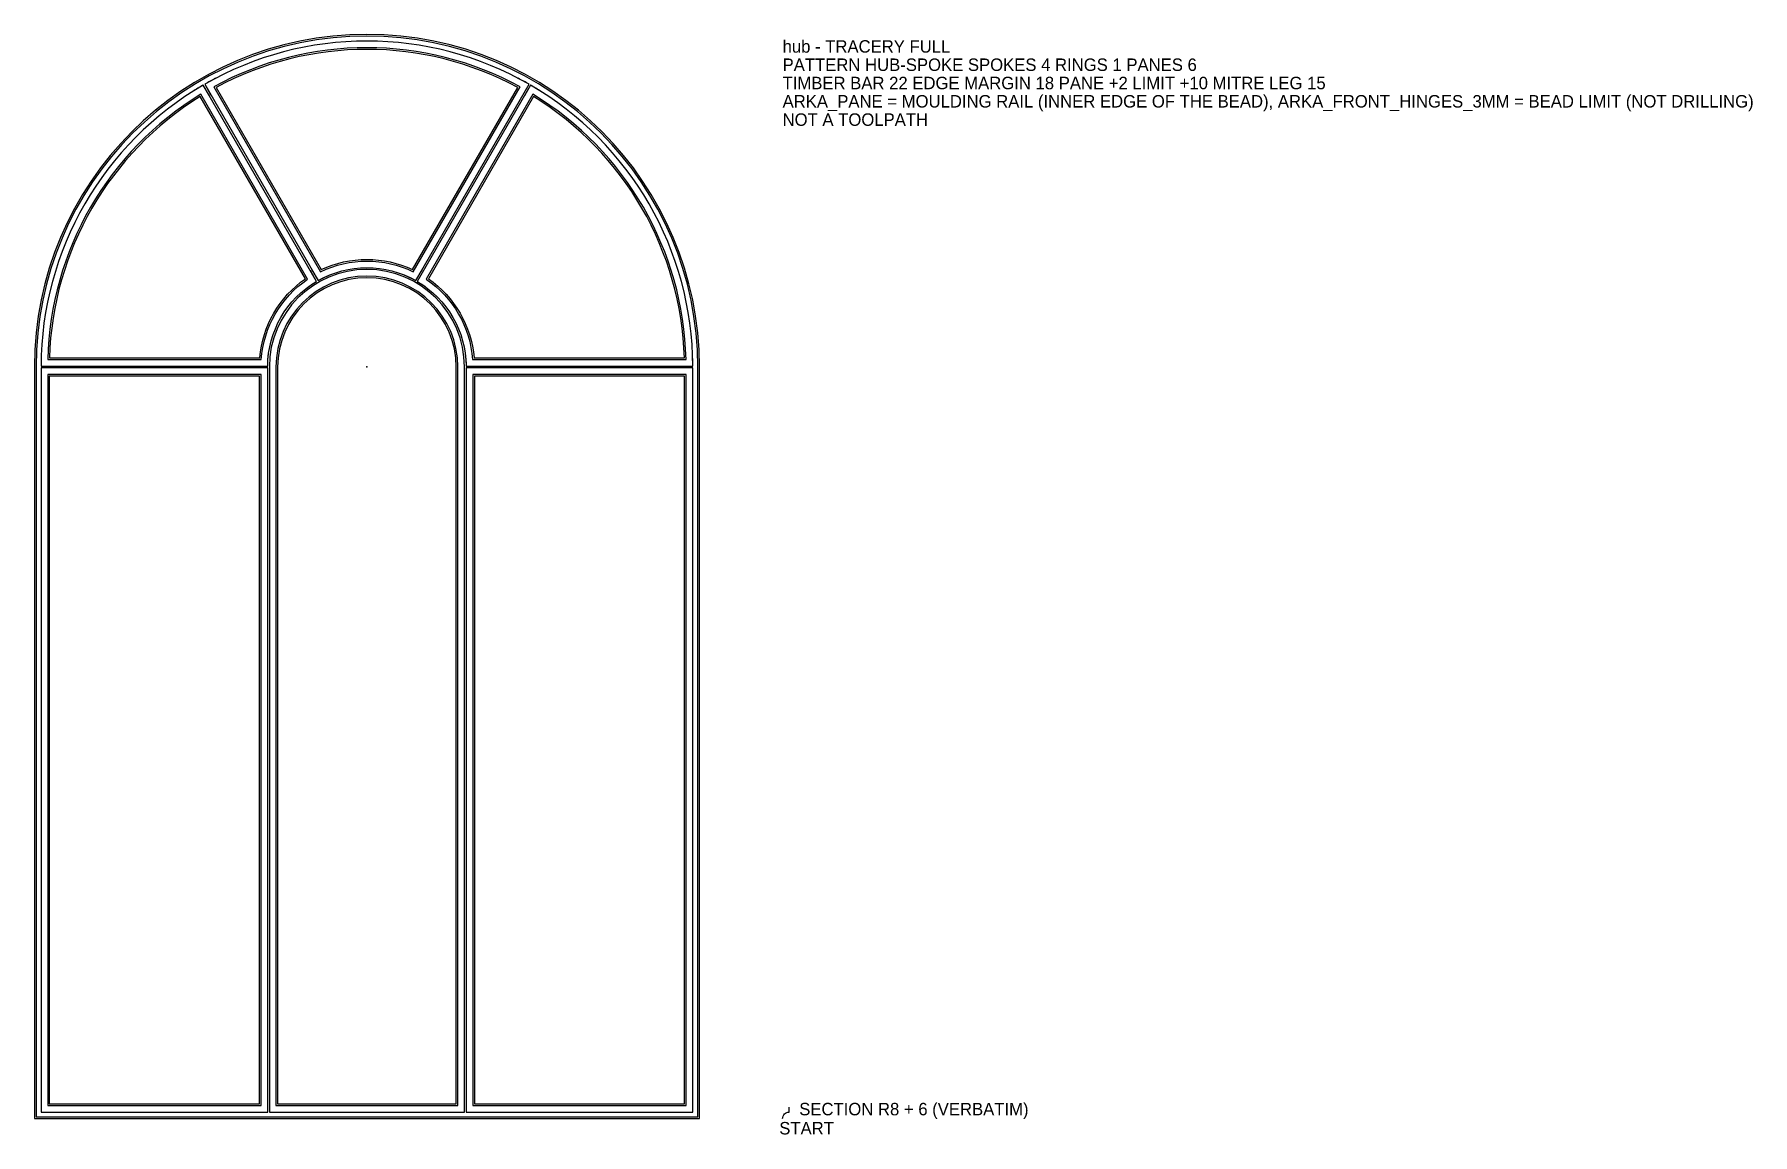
# Model space of a CAD drawing. Extents: x -6 to 2061, y -25 to 1298.
import ezdxf

# ---------------------------------------------------------------- set-up
doc = ezdxf.new("R2010")
doc.units = 0
for name, color, linetype in [('ARKA_CENTRE', 6, 'CONTINUOUS'), ('ARKA_FRONT_HINGES_3MM', 50, 'CONTINUOUS'), ('ARKA_INFO_NO_CUT', 8, 'CONTINUOUS'), ('ARKA_MITRE', 1, 'CONTINUOUS'), ('ARKA_OUTLINE', 7, 'CONTINUOUS'), ('ARKA_PANE', 3, 'CONTINUOUS'), ('ARKA_PANE_ZEWN_REF', 3, 'CONTINUOUS'), ('ARKA_SECTION', 5, 'CONTINUOUS')]:
    doc.layers.add(name, color=color, linetype=linetype)

msp = doc.modelspace()

# ---------------------------------------------------------------- linework, layer by layer
at = {"layer": 'ARKA_CENTRE'}
msp.add_point((394.5, 898.5), dxfattribs=at)
at = {"layer": 'ARKA_FRONT_HINGES_3MM'}
for points in [[(589.633337, 1238.480854, 0.266583), (199.366663, 1238.480854), (335.69312, 1002.356504, -0.263464), (453.30688, 1002.356504)], [(197.634612, 1237.480854, 0.266583), (2.501276, 899.5), (275.154189, 899.5, -0.263464), (333.961069, 1001.356504)], [(786.498724, 899.5, 0.266583), (591.365388, 1237.480854), (455.038931, 1001.356504, -0.263464), (513.845811, 899.5)], [(277.15, 2.5), (511.85, 2.5), (511.85, 898.5, 1), (277.15, 898.5)]]:
    msp.add_lwpolyline(points, format="xyb", close=True, dxfattribs=at)
for points in [[(2.5, 2.5), (275.15, 2.5), (275.15, 897.5), (2.5, 897.5)], [(513.85, 2.5), (786.5, 2.5), (786.5, 897.5), (513.85, 897.5)]]:
    msp.add_lwpolyline(points, close=True, dxfattribs=at)
at = {"layer": 'ARKA_MITRE'}
for points in [[(212.515803, 1245.696993, 0.009567), (199.366663, 1238.480854), (206.866663, 1225.490473)], [(582.133337, 1225.490473), (589.633337, 1238.480854, 0.009567), (576.484197, 1245.696993)], [(205.134612, 1224.490473), (197.634612, 1237.480854, 0.009567), (184.810682, 1229.701434)], [(604.189318, 1229.701434, 0.009567), (591.365388, 1237.480854), (583.865388, 1224.490473)], [(321.545487, 992.956665, -0.031431), (333.961069, 1001.356504), (326.461069, 1014.346885)], [(328.19312, 1015.346885), (335.69312, 1002.356504, -0.031431), (349.175385, 1008.908794)], [(439.824615, 1008.908794, -0.031431), (453.30688, 1002.356504), (460.80688, 1015.346885)], [(462.538931, 1014.346885), (455.038931, 1001.356504, -0.031431), (467.454513, 992.956665)], [(2.826485, 914.495559, 0.009567), (2.501276, 899.5), (17.501276, 899.5)], [(260.154189, 899.5), (275.154189, 899.5, -0.031431), (276.220872, 914.452129)], [(512.779128, 914.452129, -0.031431), (513.845811, 899.5), (528.845811, 899.5)], [(771.498724, 899.5), (786.498724, 899.5, 0.009567), (786.173515, 914.495559)]]:
    msp.add_lwpolyline(points, format="xyb", dxfattribs=at)
for points in [[(17.5, 897.5), (2.5, 897.5), (2.5, 882.5)], [(275.15, 882.5), (275.15, 897.5), (260.15, 897.5)], [(528.85, 897.5), (513.85, 897.5), (513.85, 882.5)], [(786.5, 882.5), (786.5, 897.5), (771.5, 897.5)], [(2.5, 17.5), (2.5, 2.5), (17.5, 2.5)], [(260.15, 2.5), (275.15, 2.5), (275.15, 17.5)], [(277.15, 17.5), (277.15, 2.5), (292.15, 2.5)], [(496.85, 2.5), (511.85, 2.5), (511.85, 17.5)], [(513.85, 17.5), (513.85, 2.5), (528.85, 2.5)], [(771.5, 2.5), (786.5, 2.5), (786.5, 17.5)]]:
    msp.add_lwpolyline(points, dxfattribs=at)
at = {"layer": 'ARKA_OUTLINE'}
for points in [[(-5.5, -5.5), (794.5, -5.5), (794.5, 898.5, 1), (-5.5, 898.5)], [(575.894516, 1234.684517, 0.252574), (213.105484, 1234.684517), (339.585565, 1015.614591, -0.222809), (449.414435, 1015.614591)], [(194.052925, 1223.684517, 0.252574), (12.65841, 909.5), (265.618572, 909.5, -0.222809), (320.533007, 1004.614591)], [(776.34159, 909.5, 0.252574), (594.947075, 1223.684517), (468.466993, 1004.614591, -0.222809), (523.381428, 909.5)], [(287.15, 12.5), (501.85, 12.5), (501.85, 898.5, 1), (287.15, 898.5)]]:
    msp.add_lwpolyline(points, format="xyb", close=True, dxfattribs=at)
for points in [[(12.5, 12.5), (265.15, 12.5), (265.15, 887.5), (12.5, 887.5)], [(523.85, 12.5), (776.5, 12.5), (776.5, 887.5), (523.85, 887.5)]]:
    msp.add_lwpolyline(points, close=True, dxfattribs=at)
at = {"layer": 'ARKA_PANE'}
for points in [[(578.65303, 1235.462404, 0.255427), (210.34697, 1235.462404), (338.778438, 1013.012576, -0.230385), (450.221562, 1013.012576)], [(194.758513, 1226.462404, 0.255427), (10.605483, 907.5), (267.468419, 907.5, -0.230385), (323.189981, 1004.012576)], [(778.394517, 907.5, 0.255427), (594.241487, 1226.462404), (465.810019, 1004.012576, -0.230385), (521.531581, 907.5)], [(285.15, 10.5), (503.85, 10.5), (503.85, 898.5, 1), (285.15, 898.5)]]:
    msp.add_lwpolyline(points, format="xyb", close=True, dxfattribs=at)
for points in [[(10.5, 10.5), (267.15, 10.5), (267.15, 889.5), (10.5, 889.5)], [(521.85, 10.5), (778.5, 10.5), (778.5, 889.5), (521.85, 889.5)]]:
    msp.add_lwpolyline(points, close=True, dxfattribs=at)
at = {"layer": 'ARKA_PANE_ZEWN_REF'}
msp.add_lwpolyline([(-3.5, -3.5), (792.5, -3.5), (792.5, 898.5, 1), (-3.5, 898.5)], format="xyb", close=True, dxfattribs=at)
at = {"layer": 'ARKA_SECTION'}
msp.add_lwpolyline([(894.5, -5.5, -0.414214), (902.5, 2.5), (902.5, 8.5)], format="xyb", dxfattribs=at)

# ---------------------------------------------------------------- texts
at = {"layer": 'ARKA_INFO_NO_CUT'}
for s, p in [('hub - TRACERY FULL', (894.5, 1276.5)), ('PATTERN HUB-SPOKE SPOKES 4 RINGS 1 PANES 6', (894.5, 1254.5)), ('TIMBER BAR 22 EDGE MARGIN 18 PANE +2 LIMIT +10 MITRE LEG 15', (894.5, 1232.5)), ('ARKA_PANE = MOULDING RAIL (INNER EDGE OF THE BEAD), ARKA_FRONT_HINGES_3MM = BEAD LIMIT (NOT DRILLING)', (894.5, 1210.5)), ('NOT A TOOLPATH', (894.5, 1188.5)), ('SECTION R8 + 6 (VERBATIM)', (914.5, -1.5)), ('START', (890.5, -24.5))]:
    msp.add_text(s, height=15, dxfattribs=at).set_placement(p)

doc.saveas('drawing.dxf')
